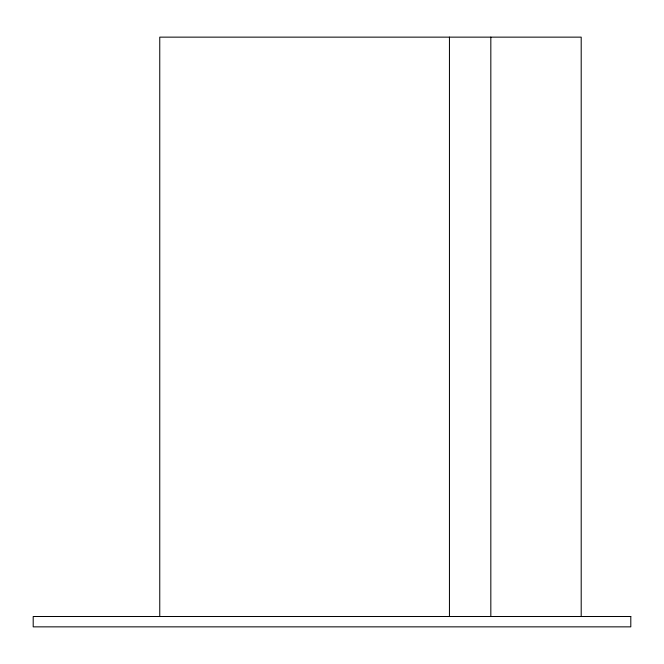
<?xml version="1.0" encoding="UTF-8"?>
<svg xmlns="http://www.w3.org/2000/svg" width="664" height="664" viewBox="0 0 664 664"><rect width="100%" height="100%" fill="white"/><g stroke="black" fill="none" stroke-linecap="round" stroke-linejoin="round"><path stroke-width="1" d="M581.199 616.507L581.199 37.142L159.758 37.142L159.758 616.507M490.829 37.142L490.829 616.507M449.445 37.142L449.445 616.507M630.8 616.507L33.2 616.507L33.2 626.857L630.8 626.857L630.8 616.507"/></g></svg>
